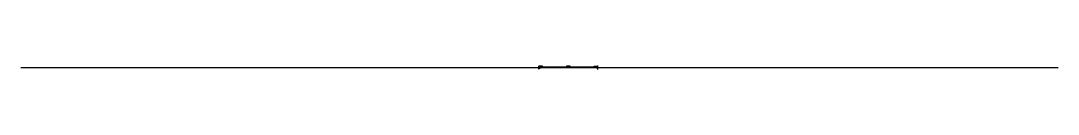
# Model space of a CAD drawing. Units: millimetres at full size, sheet at 1:100. Extents: x -15551 to 15061, y -3525 to -3455.
import ezdxf

# ---------------------------------------------------------------- set-up
doc = ezdxf.new("R2010")
doc.units = ezdxf.units.MM
doc.header["$LTSCALE"] = 100
doc.layers.add('0-0', color=7, linetype='Continuous')

msp = doc.modelspace()

# ---------------------------------------------------------------- linework, layer by layer
at = {"layer": '0-0'}
for p, q in [((-15551, -3489.8), (15061.2, -3489.8)), ((-154.9, -3469.8), (555.1, -3469.8)), ((655.1, -3469.8), (1365.1, -3469.8))]:
    msp.add_line(p, q, dxfattribs=at)
for points in [[(-279.9, -3454.8), (-264.9, -3454.8), (-259.9, -3489.8), (-244.9, -3489.8), (-244.9, -3524.8), (-279.9, -3524.8)], [(1490.1, -3454.8), (1470.1, -3454.8), (1470.1, -3489.8), (1455.1, -3489.8), (1455.1, -3524.8), (1490.1, -3524.8)]]:
    msp.add_lwpolyline(points, dxfattribs=at)
for points in [[(-254.9, -3454.8), (-254.9, -3484.8), (-154.9, -3484.8), (-154.9, -3454.8)], [(555.1, -3454.8), (555.1, -3484.8), (655.1, -3484.8), (655.1, -3454.8)], [(1465.1, -3454.8), (1465.1, -3484.8), (1365.1, -3484.8), (1365.1, -3454.8)]]:
    msp.add_lwpolyline(points, close=True, dxfattribs=at)

doc.saveas('drawing.dxf')
